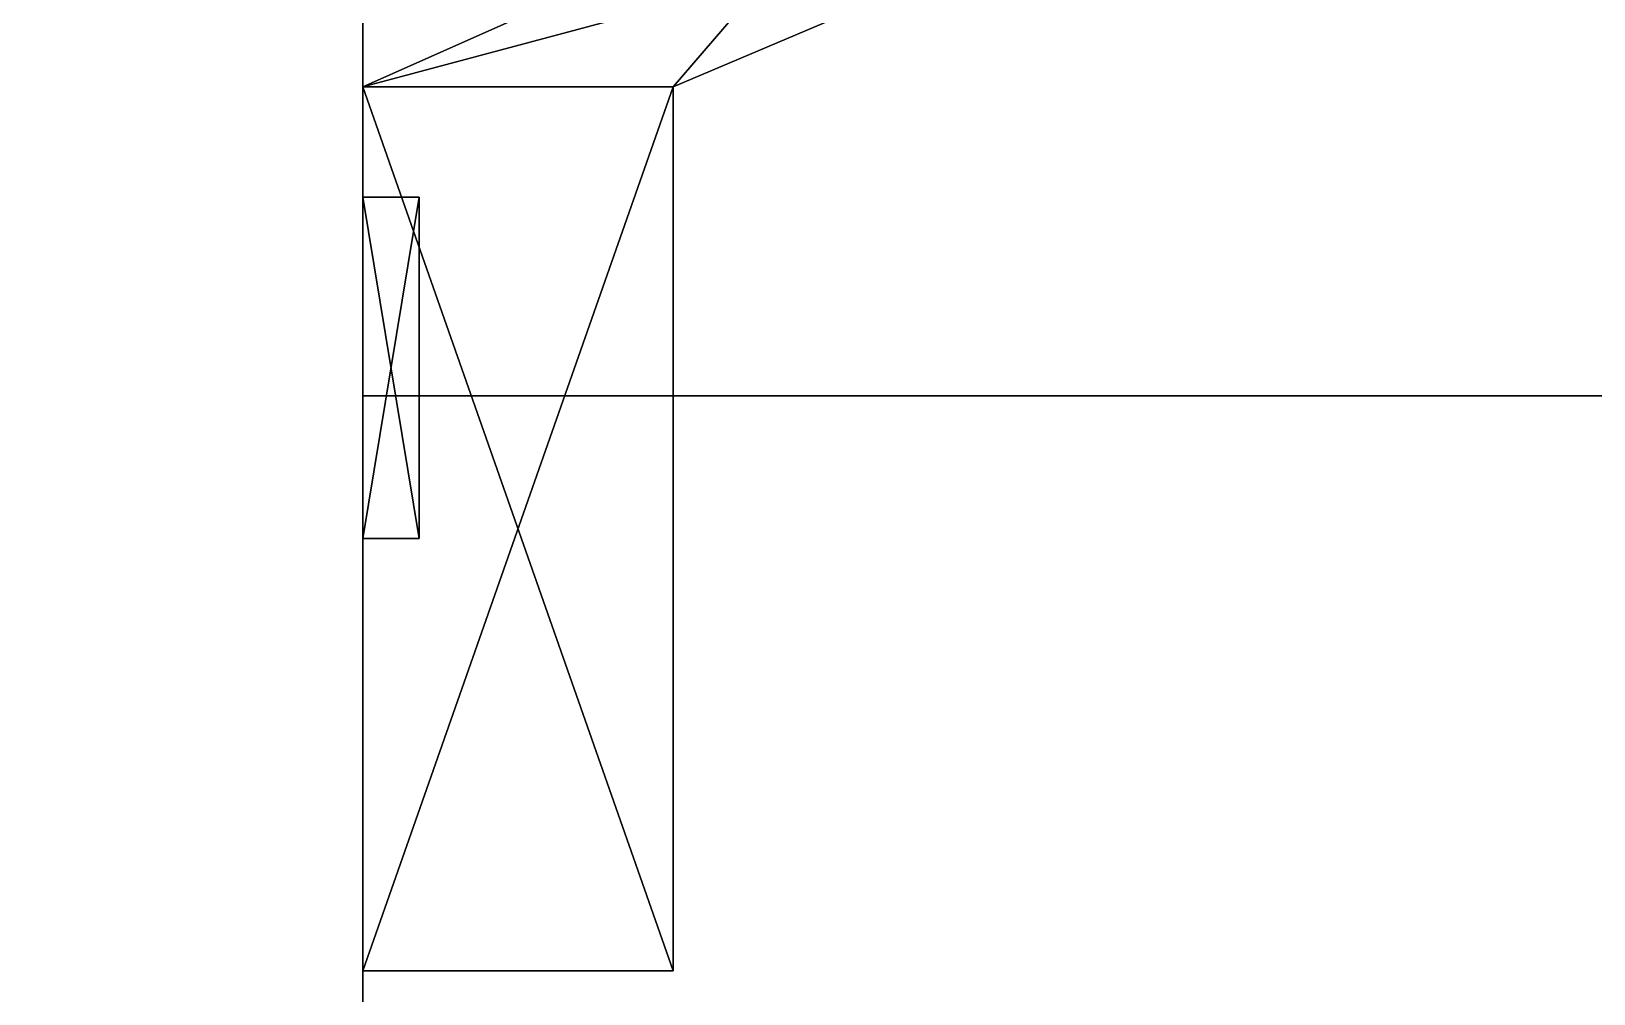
# Model space of a CAD drawing. Extents: x 0 to 2808, y -3840 to 0.
# Drawn here: x 1676.2 to 1731.6, y -3169.2 to -3135.1 of the extents above; entities that cross this region are included whole.
import ezdxf

# ---------------------------------------------------------------- set-up
doc = ezdxf.new("R2010")
doc.units = 0
for name, color, linetype in [('LAYER0', 7, 'CONTINUOUS'), ('LAYER1', 7, 'CONTINUOUS'), ('LAYER346', 7, 'CONTINUOUS'), ('LAYER349', 7, 'CONTINUOUS'), ('LAYER353', 7, 'CONTINUOUS'), ('LAYER371', 7, 'CONTINUOUS'), ('LAYER389', 253, 'CONTINUOUS'), ('LAYER392', 253, 'CONTINUOUS'), ('LAYER395', 253, 'CONTINUOUS'), ('LAYER398', 253, 'CONTINUOUS'), ('LAYER401', 253, 'CONTINUOUS')]:
    doc.layers.add(name, color=color, linetype=linetype)

msp = doc.modelspace()

# ---------------------------------------------------------------- linework, layer by layer
at = {"layer": 'LAYER0', "invisible_edges": 1}
for points in [[(2790, 0), (0, -3840), (0, 0), (2790, 0)], [(2790, -3840, 5), (0, 0, 5), (0, -3840, 5), (2790, -3840, 5)], [(0, 0, 5), (2790, -3840, 5), (2790, 0, 5), (0, 0, 5)], [(0, -3840), (2790, 0), (2790, -3840), (0, -3840)]]:
    msp.add_3dface(points, dxfattribs=at)
at = {"layer": 'LAYER346', "invisible_edges": 1}
for points in [[(1688, -3110, 103), (2060, -3690, 103), (2060, -3110, 103), (1688, -3110, 103)], [(2060, -3690, 103), (1688, -3110, 103), (1688, -3690, 103), (2060, -3690, 103)], [(1688, -3110, 103), (1688, -3690, 85), (1688, -3690, 103), (1688, -3110, 103)], [(1688, -3690, 85), (1688, -3110, 103), (1688, -3110, 85), (1688, -3690, 85)], [(1688, -3690, 85), (2060, -3110, 85), (2060, -3690, 85), (1688, -3690, 85)], [(2060, -3110, 85), (1688, -3690, 85), (1688, -3110, 85), (2060, -3110, 85)]]:
    msp.add_3dface(points, dxfattribs=at)
at = {"layer": 'LAYER349', "invisible_edges": 1}
for points in [[(1688, -3110, 2594), (2060, -3690, 2594), (2060, -3110, 2594), (1688, -3110, 2594)], [(2060, -3690, 2594), (1688, -3110, 2594), (1688, -3690, 2594), (2060, -3690, 2594)], [(1688, -3110, 2594), (1688, -3690, 2576), (1688, -3690, 2594), (1688, -3110, 2594)], [(1688, -3690, 2576), (1688, -3110, 2594), (1688, -3110, 2576), (1688, -3690, 2576)], [(1688, -3690, 2576), (2060, -3110, 2576), (2060, -3690, 2576), (1688, -3690, 2576)], [(2060, -3110, 2576), (1688, -3690, 2576), (1688, -3110, 2576), (2060, -3110, 2576)]]:
    msp.add_3dface(points, dxfattribs=at)
at = {"layer": 'LAYER353', "invisible_edges": 1}
for points in [[(1688, -3130, 5), (1688, -3148, 85), (1688, -3130, 85), (1688, -3130, 5)], [(1688, -3148, 85), (1688, -3130, 5), (1688, -3148, 5), (1688, -3148, 85)], [(2098, -3130, 85), (1688, -3148, 85), (2098, -3148, 85), (2098, -3130, 85)], [(1688, -3148, 85), (2098, -3130, 85), (1688, -3130, 85), (1688, -3148, 85)], [(1688, -3130, 5), (2098, -3148, 5), (1688, -3148, 5), (1688, -3130, 5)], [(2098, -3148, 5), (1688, -3130, 5), (2098, -3130, 5), (2098, -3148, 5)], [(2098, -3148, 5), (1688, -3148, 85), (1688, -3148, 5), (2098, -3148, 5)], [(1688, -3148, 85), (2098, -3148, 5), (2098, -3148, 85), (1688, -3148, 85)]]:
    msp.add_3dface(points, dxfattribs=at)
at = {"layer": 'LAYER371', "invisible_edges": 1}
for points in [[(1688, -3690, 5), (1670, -3110, 5), (1688, -3110, 5), (1688, -3690, 5)], [(1670, -3110, 5), (1688, -3690, 5), (1670, -3690, 5), (1670, -3110, 5)], [(1670, -3690, 2595), (1688, -3110, 2595), (1670, -3110, 2595), (1670, -3690, 2595)], [(1688, -3110, 2595), (1670, -3690, 2595), (1688, -3690, 2595), (1688, -3110, 2595)], [(1688, -3690, 5), (1688, -3110, 2595), (1688, -3690, 2595), (1688, -3690, 5)], [(1688, -3110, 2595), (1688, -3690, 5), (1688, -3110, 5), (1688, -3110, 2595)]]:
    msp.add_3dface(points, dxfattribs=at)
at = {"layer": 'LAYER389'}
for points in [[(1705.815, -3129.12, 182), (1717.764, -3129.079, 182), (1688, -3137.041, 182), (1705.815, -3129.12, 182)], [(1688, -3137.041, 182), (1717.764, -3129.079, 182), (1699, -3137.041, 182), (1688, -3137.041, 182)], [(1688, -3137.041, 194), (1699, -3137.041, 194), (1705.815, -3129.12, 194), (1688, -3137.041, 194)], [(1705.815, -3129.12, 194), (1699, -3137.041, 194), (1717.764, -3129.079, 194), (1705.815, -3129.12, 194)], [(1717.764, -3129.079, 182), (1717.764, -3129.079, 194), (1699, -3137.041, 182), (1717.764, -3129.079, 182)], [(1699, -3137.041, 182), (1717.764, -3129.079, 194), (1699, -3137.041, 194), (1699, -3137.041, 182)], [(1688, -3137.041, 182), (1699, -3137.041, 182), (1688, -3168.371, 182), (1688, -3137.041, 182)], [(1688, -3168.371, 182), (1699, -3137.041, 182), (1699, -3168.371, 182), (1688, -3168.371, 182)], [(1688, -3168.371, 194), (1699, -3168.371, 194), (1688, -3137.041, 194), (1688, -3168.371, 194)], [(1688, -3137.041, 194), (1699, -3168.371, 194), (1699, -3137.041, 194), (1688, -3137.041, 194)], [(1699, -3137.041, 182), (1699, -3137.041, 194), (1699, -3168.371, 182), (1699, -3137.041, 182)], [(1699, -3168.371, 182), (1699, -3137.041, 194), (1699, -3168.371, 194), (1699, -3168.371, 182)], [(1690, -3140.952, 211), (1688, -3140.952, 211), (1688, -3153.048, 211), (1690, -3140.952, 211)], [(1690, -3140.952, 211), (1688, -3153.048, 211), (1690, -3153.048, 211), (1690, -3140.952, 211)], [(1690, -3153.048, 165), (1688, -3153.048, 165), (1688, -3140.952, 165), (1690, -3153.048, 165)], [(1690, -3153.048, 165), (1688, -3140.952, 165), (1690, -3140.952, 165), (1690, -3153.048, 165)], [(1688, -3140.952, 165), (1688, -3140.952, 211), (1690, -3140.952, 211), (1688, -3140.952, 165)], [(1688, -3140.952, 165), (1690, -3140.952, 211), (1690, -3140.952, 165), (1688, -3140.952, 165)], [(1690, -3140.952, 165), (1690, -3140.952, 211), (1690, -3153.048, 211), (1690, -3140.952, 165)], [(1690, -3140.952, 165), (1690, -3153.048, 211), (1690, -3153.048, 165), (1690, -3140.952, 165)], [(1690, -3153.048, 211), (1688, -3153.048, 211), (1688, -3153.048, 165), (1690, -3153.048, 211)], [(1690, -3153.048, 211), (1688, -3153.048, 165), (1690, -3153.048, 165), (1690, -3153.048, 211)], [(1688, -3168.371, 182), (1699, -3168.371, 182), (1688, -3168.371, 194), (1688, -3168.371, 182)], [(1688, -3168.371, 194), (1699, -3168.371, 182), (1699, -3168.371, 194), (1688, -3168.371, 194)]]:
    msp.add_3dface(points, dxfattribs=at)
at = {"layer": 'LAYER392'}
for points in [[(1705.815, -3129.12, 758), (1717.764, -3129.079, 758), (1688, -3137.041, 758), (1705.815, -3129.12, 758)], [(1688, -3137.041, 758), (1717.764, -3129.079, 758), (1699, -3137.041, 758), (1688, -3137.041, 758)], [(1688, -3137.041, 770), (1699, -3137.041, 770), (1705.815, -3129.12, 770), (1688, -3137.041, 770)], [(1705.815, -3129.12, 770), (1699, -3137.041, 770), (1717.764, -3129.079, 770), (1705.815, -3129.12, 770)], [(1717.764, -3129.079, 758), (1717.764, -3129.079, 770), (1699, -3137.041, 758), (1717.764, -3129.079, 758)], [(1699, -3137.041, 758), (1717.764, -3129.079, 770), (1699, -3137.041, 770), (1699, -3137.041, 758)], [(1688, -3137.041, 758), (1699, -3137.041, 758), (1688, -3168.371, 758), (1688, -3137.041, 758)], [(1688, -3168.371, 758), (1699, -3137.041, 758), (1699, -3168.371, 758), (1688, -3168.371, 758)], [(1688, -3168.371, 770), (1699, -3168.371, 770), (1688, -3137.041, 770), (1688, -3168.371, 770)], [(1688, -3137.041, 770), (1699, -3168.371, 770), (1699, -3137.041, 770), (1688, -3137.041, 770)], [(1699, -3137.041, 758), (1699, -3137.041, 770), (1699, -3168.371, 758), (1699, -3137.041, 758)], [(1699, -3168.371, 758), (1699, -3137.041, 770), (1699, -3168.371, 770), (1699, -3168.371, 758)], [(1690, -3140.952, 787), (1688, -3140.952, 787), (1688, -3153.048, 787), (1690, -3140.952, 787)], [(1690, -3140.952, 787), (1688, -3153.048, 787), (1690, -3153.048, 787), (1690, -3140.952, 787)], [(1690, -3153.048, 741), (1688, -3153.048, 741), (1688, -3140.952, 741), (1690, -3153.048, 741)], [(1690, -3153.048, 741), (1688, -3140.952, 741), (1690, -3140.952, 741), (1690, -3153.048, 741)], [(1688, -3140.952, 741), (1688, -3140.952, 787), (1690, -3140.952, 787), (1688, -3140.952, 741)], [(1688, -3140.952, 741), (1690, -3140.952, 787), (1690, -3140.952, 741), (1688, -3140.952, 741)], [(1690, -3140.952, 741), (1690, -3140.952, 787), (1690, -3153.048, 787), (1690, -3140.952, 741)], [(1690, -3140.952, 741), (1690, -3153.048, 787), (1690, -3153.048, 741), (1690, -3140.952, 741)], [(1690, -3153.048, 787), (1688, -3153.048, 787), (1688, -3153.048, 741), (1690, -3153.048, 787)], [(1690, -3153.048, 787), (1688, -3153.048, 741), (1690, -3153.048, 741), (1690, -3153.048, 787)], [(1688, -3168.371, 758), (1699, -3168.371, 758), (1688, -3168.371, 770), (1688, -3168.371, 758)], [(1688, -3168.371, 770), (1699, -3168.371, 758), (1699, -3168.371, 770), (1688, -3168.371, 770)]]:
    msp.add_3dface(points, dxfattribs=at)
at = {"layer": 'LAYER395'}
for points in [[(1705.815, -3129.12, 1334), (1717.764, -3129.079, 1334), (1688, -3137.041, 1334), (1705.815, -3129.12, 1334)], [(1688, -3137.041, 1334), (1717.764, -3129.079, 1334), (1699, -3137.041, 1334), (1688, -3137.041, 1334)], [(1688, -3137.041, 1346), (1699, -3137.041, 1346), (1705.815, -3129.12, 1346), (1688, -3137.041, 1346)], [(1705.815, -3129.12, 1346), (1699, -3137.041, 1346), (1717.764, -3129.079, 1346), (1705.815, -3129.12, 1346)], [(1717.764, -3129.079, 1334), (1717.764, -3129.079, 1346), (1699, -3137.041, 1334), (1717.764, -3129.079, 1334)], [(1699, -3137.041, 1334), (1717.764, -3129.079, 1346), (1699, -3137.041, 1346), (1699, -3137.041, 1334)], [(1688, -3137.041, 1334), (1699, -3137.041, 1334), (1688, -3168.371, 1334), (1688, -3137.041, 1334)], [(1688, -3168.371, 1334), (1699, -3137.041, 1334), (1699, -3168.371, 1334), (1688, -3168.371, 1334)], [(1688, -3168.371, 1346), (1699, -3168.371, 1346), (1688, -3137.041, 1346), (1688, -3168.371, 1346)], [(1688, -3137.041, 1346), (1699, -3168.371, 1346), (1699, -3137.041, 1346), (1688, -3137.041, 1346)], [(1699, -3137.041, 1334), (1699, -3137.041, 1346), (1699, -3168.371, 1334), (1699, -3137.041, 1334)], [(1699, -3168.371, 1334), (1699, -3137.041, 1346), (1699, -3168.371, 1346), (1699, -3168.371, 1334)], [(1690, -3140.952, 1363), (1688, -3140.952, 1363), (1688, -3153.048, 1363), (1690, -3140.952, 1363)], [(1690, -3140.952, 1363), (1688, -3153.048, 1363), (1690, -3153.048, 1363), (1690, -3140.952, 1363)], [(1690, -3153.048, 1317), (1688, -3153.048, 1317), (1688, -3140.952, 1317), (1690, -3153.048, 1317)], [(1690, -3153.048, 1317), (1688, -3140.952, 1317), (1690, -3140.952, 1317), (1690, -3153.048, 1317)], [(1688, -3140.952, 1317), (1688, -3140.952, 1363), (1690, -3140.952, 1363), (1688, -3140.952, 1317)], [(1688, -3140.952, 1317), (1690, -3140.952, 1363), (1690, -3140.952, 1317), (1688, -3140.952, 1317)], [(1690, -3140.952, 1317), (1690, -3140.952, 1363), (1690, -3153.048, 1363), (1690, -3140.952, 1317)], [(1690, -3140.952, 1317), (1690, -3153.048, 1363), (1690, -3153.048, 1317), (1690, -3140.952, 1317)], [(1690, -3153.048, 1363), (1688, -3153.048, 1363), (1688, -3153.048, 1317), (1690, -3153.048, 1363)], [(1690, -3153.048, 1363), (1688, -3153.048, 1317), (1690, -3153.048, 1317), (1690, -3153.048, 1363)], [(1688, -3168.371, 1334), (1699, -3168.371, 1334), (1688, -3168.371, 1346), (1688, -3168.371, 1334)], [(1688, -3168.371, 1346), (1699, -3168.371, 1334), (1699, -3168.371, 1346), (1688, -3168.371, 1346)]]:
    msp.add_3dface(points, dxfattribs=at)
at = {"layer": 'LAYER398'}
for points in [[(1705.815, -3129.12, 1910), (1717.764, -3129.079, 1910), (1688, -3137.041, 1910), (1705.815, -3129.12, 1910)], [(1688, -3137.041, 1910), (1717.764, -3129.079, 1910), (1699, -3137.041, 1910), (1688, -3137.041, 1910)], [(1688, -3137.041, 1922), (1699, -3137.041, 1922), (1705.815, -3129.12, 1922), (1688, -3137.041, 1922)], [(1705.815, -3129.12, 1922), (1699, -3137.041, 1922), (1717.764, -3129.079, 1922), (1705.815, -3129.12, 1922)], [(1717.764, -3129.079, 1910), (1717.764, -3129.079, 1922), (1699, -3137.041, 1910), (1717.764, -3129.079, 1910)], [(1699, -3137.041, 1910), (1717.764, -3129.079, 1922), (1699, -3137.041, 1922), (1699, -3137.041, 1910)], [(1688, -3137.041, 1910), (1699, -3137.041, 1910), (1688, -3168.371, 1910), (1688, -3137.041, 1910)], [(1688, -3168.371, 1910), (1699, -3137.041, 1910), (1699, -3168.371, 1910), (1688, -3168.371, 1910)], [(1688, -3168.371, 1922), (1699, -3168.371, 1922), (1688, -3137.041, 1922), (1688, -3168.371, 1922)], [(1688, -3137.041, 1922), (1699, -3168.371, 1922), (1699, -3137.041, 1922), (1688, -3137.041, 1922)], [(1699, -3137.041, 1910), (1699, -3137.041, 1922), (1699, -3168.371, 1910), (1699, -3137.041, 1910)], [(1699, -3168.371, 1910), (1699, -3137.041, 1922), (1699, -3168.371, 1922), (1699, -3168.371, 1910)], [(1690, -3140.952, 1939), (1688, -3140.952, 1939), (1688, -3153.048, 1939), (1690, -3140.952, 1939)], [(1690, -3140.952, 1939), (1688, -3153.048, 1939), (1690, -3153.048, 1939), (1690, -3140.952, 1939)], [(1690, -3153.048, 1893), (1688, -3153.048, 1893), (1688, -3140.952, 1893), (1690, -3153.048, 1893)], [(1690, -3153.048, 1893), (1688, -3140.952, 1893), (1690, -3140.952, 1893), (1690, -3153.048, 1893)], [(1688, -3140.952, 1893), (1688, -3140.952, 1939), (1690, -3140.952, 1939), (1688, -3140.952, 1893)], [(1688, -3140.952, 1893), (1690, -3140.952, 1939), (1690, -3140.952, 1893), (1688, -3140.952, 1893)], [(1690, -3140.952, 1893), (1690, -3140.952, 1939), (1690, -3153.048, 1939), (1690, -3140.952, 1893)], [(1690, -3140.952, 1893), (1690, -3153.048, 1939), (1690, -3153.048, 1893), (1690, -3140.952, 1893)], [(1690, -3153.048, 1939), (1688, -3153.048, 1939), (1688, -3153.048, 1893), (1690, -3153.048, 1939)], [(1690, -3153.048, 1939), (1688, -3153.048, 1893), (1690, -3153.048, 1893), (1690, -3153.048, 1939)], [(1688, -3168.371, 1910), (1699, -3168.371, 1910), (1688, -3168.371, 1922), (1688, -3168.371, 1910)], [(1688, -3168.371, 1922), (1699, -3168.371, 1910), (1699, -3168.371, 1922), (1688, -3168.371, 1922)]]:
    msp.add_3dface(points, dxfattribs=at)
at = {"layer": 'LAYER401'}
for points in [[(1705.815, -3129.12, 2486), (1717.764, -3129.079, 2486), (1688, -3137.041, 2486), (1705.815, -3129.12, 2486)], [(1688, -3137.041, 2486), (1717.764, -3129.079, 2486), (1699, -3137.041, 2486), (1688, -3137.041, 2486)], [(1688, -3137.041, 2498), (1699, -3137.041, 2498), (1705.815, -3129.12, 2498), (1688, -3137.041, 2498)], [(1705.815, -3129.12, 2498), (1699, -3137.041, 2498), (1717.764, -3129.079, 2498), (1705.815, -3129.12, 2498)], [(1717.764, -3129.079, 2486), (1717.764, -3129.079, 2498), (1699, -3137.041, 2486), (1717.764, -3129.079, 2486)], [(1699, -3137.041, 2486), (1717.764, -3129.079, 2498), (1699, -3137.041, 2498), (1699, -3137.041, 2486)], [(1688, -3137.041, 2486), (1699, -3137.041, 2486), (1688, -3168.371, 2486), (1688, -3137.041, 2486)], [(1688, -3168.371, 2486), (1699, -3137.041, 2486), (1699, -3168.371, 2486), (1688, -3168.371, 2486)], [(1688, -3168.371, 2498), (1699, -3168.371, 2498), (1688, -3137.041, 2498), (1688, -3168.371, 2498)], [(1688, -3137.041, 2498), (1699, -3168.371, 2498), (1699, -3137.041, 2498), (1688, -3137.041, 2498)], [(1699, -3137.041, 2486), (1699, -3137.041, 2498), (1699, -3168.371, 2486), (1699, -3137.041, 2486)], [(1699, -3168.371, 2486), (1699, -3137.041, 2498), (1699, -3168.371, 2498), (1699, -3168.371, 2486)], [(1690, -3140.952, 2515), (1688, -3140.952, 2515), (1688, -3153.048, 2515), (1690, -3140.952, 2515)], [(1690, -3140.952, 2515), (1688, -3153.048, 2515), (1690, -3153.048, 2515), (1690, -3140.952, 2515)], [(1690, -3153.048, 2469), (1688, -3153.048, 2469), (1688, -3140.952, 2469), (1690, -3153.048, 2469)], [(1690, -3153.048, 2469), (1688, -3140.952, 2469), (1690, -3140.952, 2469), (1690, -3153.048, 2469)], [(1688, -3140.952, 2469), (1688, -3140.952, 2515), (1690, -3140.952, 2515), (1688, -3140.952, 2469)], [(1688, -3140.952, 2469), (1690, -3140.952, 2515), (1690, -3140.952, 2469), (1688, -3140.952, 2469)], [(1690, -3140.952, 2469), (1690, -3140.952, 2515), (1690, -3153.048, 2515), (1690, -3140.952, 2469)], [(1690, -3140.952, 2469), (1690, -3153.048, 2515), (1690, -3153.048, 2469), (1690, -3140.952, 2469)], [(1690, -3153.048, 2515), (1688, -3153.048, 2515), (1688, -3153.048, 2469), (1690, -3153.048, 2515)], [(1690, -3153.048, 2515), (1688, -3153.048, 2469), (1690, -3153.048, 2469), (1690, -3153.048, 2515)], [(1688, -3168.371, 2486), (1699, -3168.371, 2486), (1688, -3168.371, 2498), (1688, -3168.371, 2486)], [(1688, -3168.371, 2498), (1699, -3168.371, 2486), (1699, -3168.371, 2498), (1688, -3168.371, 2498)]]:
    msp.add_3dface(points, dxfattribs=at)

# ---------------------------------------------------------------- meshes
at = {"layer": 'LAYER1'}
mesh = msp.add_polymesh((5, 2), dxfattribs=at)
for k, corner in enumerate([(2640, -3690, 2670), (2640, -150.0002, 2670), (150, -3690, 2670), (2640, -3690, 2670), (150, -150.0002, 2670), (150, -3690, 2670), (2640, -150.0002, 2670), (150, -150.0002, 2670), (2790, 0, 2670), (0, 0, 2670)]):
    mesh.set_mesh_vertex(divmod(k, 2), corner)

doc.saveas('drawing.dxf')
